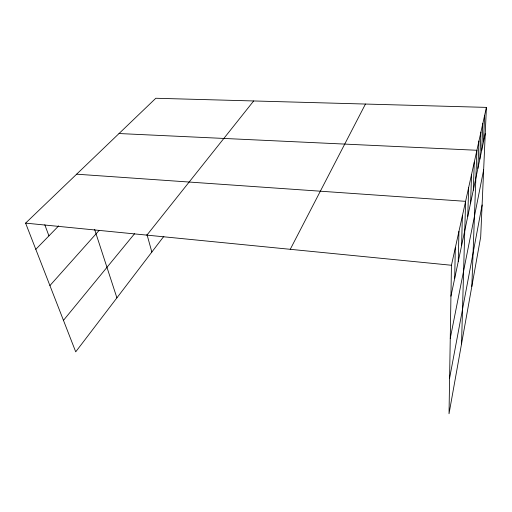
<?xml version="1.0" encoding="UTF-8"?>
<svg xmlns="http://www.w3.org/2000/svg" width="512" height="512" viewBox="0 0 512 512"><rect width="100%" height="100%" fill="white"/><g stroke="black" fill="none" stroke-linecap="round" stroke-linejoin="round"><path stroke-width="0.77" d="M486.4 107.386L451.443 265.261L449.024 413.741L480.691 236.954L486.4 107.386L155.814 98.259L25.6 223.123L75.718 351.834L163.846 236.32M454.701 278.349L455.302 247.821M458.246 261.53L458.938 231.411M461.594 245.658L462.362 215.942M461.53 343.923L465.6 201.338L76.627 174.189M467.757 216.429L468.653 187.533M470.605 202.944L471.552 174.451M473.306 190.138L474.298 162.048M471.827 286.438L476.902 150.272L119.027 133.536M477.894 168.365L478.957 140.998M479.84 159.142L480.928 132.096M481.715 150.266L482.822 123.539M483.514 141.722L484.646 115.309M449.6 378.195L482.106 204.954M450.253 338.374L483.648 169.843M450.938 296.186L485.248 133.498M290.259 249.312L365.459 104.045M146.906 235.123L253.677 100.96M63.462 320.352L134.56 233.722M49.92 285.581L99.149 230.381M35.802 249.325L58.72 225.837M25.6 223.123L451.443 265.261M44.806 224.774L48.928 235.872M94.611 229.395L116.902 297.85M147.002 234.547L151.846 252.045"/></g></svg>
